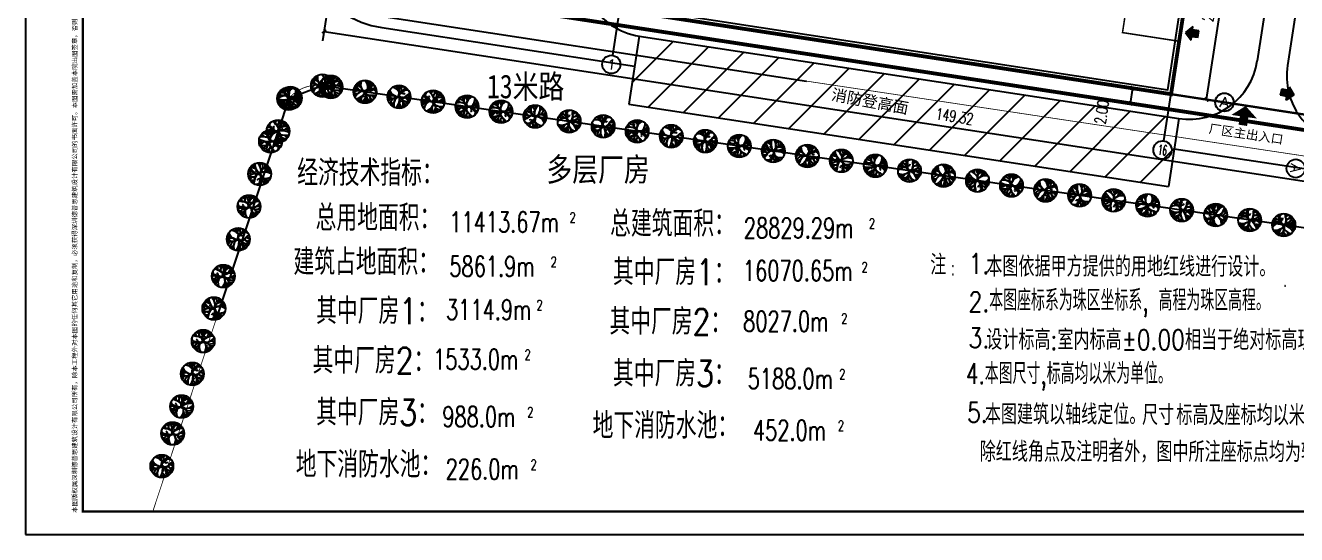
# Model space of a CAD drawing. Extents: x 367348645 to 367600945, y 521264746 to 521442946.
# Drawn here: x 367348645 to 367515007, y 521264746 to 521331347 of the extents above; entities that cross this region are included whole.
import ezdxf
from ezdxf.enums import TextEntityAlignment as Align

# ---------------------------------------------------------------- set-up
doc = ezdxf.new("R2010")
doc.units = 0
doc.header["$LTSCALE"] = 1000
doc.header["$MEASUREMENT"] = 0
doc.linetypes.add('DASH', pattern=[0.35, 0.25, -0.1])
for name, color, linetype in [('0-图框', 4, 'Continuous'), ('AXIS', 3, 'Continuous'), ('AXIS_TEXT', 7, 'Continuous'), ('DLSS', 5, 'Continuous'), ('PUB_DIM', 3, 'Continuous'), ('PUB_TEXT', 7, 'Continuous'), ('PUB_TITLE', 4, 'Continuous'), ('TREE', 74, 'Continuous'), ('WINDOW', 2, 'Continuous')]:
    doc.layers.add(name, color=color, linetype=linetype)
doc.styles.add('-宋体', font='SimSun.ttf', dxfattribs={"width": 0.8})
doc.styles.add('_HZTXT', font='txt.shx', dxfattribs={"width": 0.8, "bigfont": 'HZTXT.shx'})
doc.styles.add('_ROMANS', font='ROMANS', dxfattribs={"width": 0.6})
doc.styles.add('_TCH_DIM_T3', font='SIMPLEX', dxfattribs={"width": 0.705882, "bigfont": 'GBCBIG'})
doc.styles.add('COMPLEX', font='COMPLEX')
doc.styles.add('DIM_FONT', font='SIMPLEX', dxfattribs={"width": 0.7, "bigfont": 'GBCBIG'})
doc.styles.add('HZ', font='rs.shx', dxfattribs={"width": 0.8, "bigfont": 'cadsldxj.shx'})
doc.styles.add('TQ', font='SIMHEI.TTF')
doc.dimstyles.new('_TCH_ARCH_MM_M&&500', dxfattribs={"dimtxt": 1487.5, "dimasz": 500, "dimexe": 1250, "dimexo": 1500, "dimgap": 631.25, "dimtad": 1, "dimlfac": 0.001, "dimzin": 0, "dimdsep": 46, "dimtxsty": '_TCH_DIM_T3', "dimblk": 'ARCHTICK', "dimcen": 0.09, "dimclrt": 7, "dimazin": 2, "dimtfac": 1, "dimtdec": 0, "dimtix": 1, "dimtmove": 2, "dimatfit": 3, "dimldrblk": 'ARCHTICK', "dimfxl": 1, "dimtolj": 1, "dimtzin": 0, "dimarcsym": 0})

# ---------------------------------------------------------------- blocks, each defined once
blk = doc.blocks.new('$植物$00000094')
for p, q in [((-805, 21, 0), (-1072, 48, 0)), ((-952, 289, 0), (-1059, 235, 0)), ((-938, 115, 0), (-1059, -72, 0)), ((-952, 302, 0), (-952, 489, 0)), ((-805, 35, 0), (-952, 302, 0)), ((-805, 35, 0), (-952, 289, 0)), ((-765, 142, 0), (-938, 115, 0)), ((-403, -139, 0), (-805, 35, 0)), ((-443, -179, 0), (-805, 21, 0)), ((-551, 583, 0), (-791, 703, 0)), ((-470, 21, 0), (-765, 142, 0)), ((-524, 743, 0), (-671, 837, 0)), ((-484, 222, 0), (-591, 315, 0)), ((-310, 489, 0), (-551, 583, 0)), ((-524, 583, 0), (-524, 930, 0)), ((-510, 569, 0), (-524, 743, 0)), ((-283, 529, 0), (-524, 583, 0)), ((-470, 35, 0), (-484, 222, 0)), ((-270, -72, 0), (-470, 35, 0)), ((-203, -72, 0), (-470, 21, 0)), ((-42, 8, 0), (-403, -139, 0)), ((-203, 770, 0), (-390, 970, 0)), ((-310, 516, 0), (-203, 770, 0)), ((-243, 489, 0), (-310, 516, 0)), ((-29, 275, 0), (-310, 489, 0)), ((-256, 516, 0), (-176, 850, 0)), ((-2, 329, 0), (-256, 516, 0)), ((-176, 409, 0), (-243, 489, 0)), ((-176, 850, 0), (-203, 1050, 0)), ((-176, 850, 0), (38, 1064, 0)), ((-122, 382, 0), (-176, 409, 0)), ((-69, 355, 0), (-122, 382, 0)), ((-42, 970, 0), (-96, 1064, 0)), ((-42, 289, 0), (-69, 355, 0)), ((-56, -5, 0), (-29, 275, 0)), ((52, 770, 0), (-42, 970, 0)), ((-42, 8, 0), (11, 315, 0)), ((92, 115, 0), (-15, -19, 0)), ((-15, 35, 0), (346, -233, 0)), ((-15, 21, 0), (292, -166, 0)), ((-2, -45, 0), (52, 88, 0)), ((0, 2, 0), (52, 315, 0)), ((0, 2, 0), (25, 289, 0)), ((11, 315, 0), (65, 556, 0)), ((25, 289, 0), (78, 556, 0)), ((25, 115, 0), (480, 289, 0)), ((38, 770, 0), (212, 970, 0)), ((65, 556, 0), (38, 770, 0)), ((38, -45, 0), (52, 382, 0)), ((78, 556, 0), (52, 770, 0)), ((52, 315, 0), (225, 569, 0)), ((52, 382, 0), (199, 543, 0)), ((52, 88, 0), (480, 275, 0)), ((212, 970, 0), (172, 1050, 0)), ((199, 556, 0), (359, 997, 0)), ((199, 543, 0), (453, 716, 0)), ((212, 168, 0), (346, 409, 0)), ((225, 569, 0), (493, 743, 0)), ((453, 716, 0), (480, 957, 0)), ((480, 289, 0), (613, 529, 0)), ((480, 275, 0), (854, 342, 0)), ((480, 275, 0), (854, 329, 0)), ((493, 743, 0), (734, 783, 0)), ((493, 275, 0), (747, 329, 0)), ((613, 529, 0), (747, 756, 0)), ((613, 503, 0), (894, 583, 0)), ((734, -126, 0), (1042, 75, 0)), ((747, 329, 0), (854, 703, 0)), ((854, 342, 0), (948, 476, 0)), ((854, 329, 0), (1015, 302, 0)), ((-831, -259, 0), (-1059, -219, 0)), ((-818, -433, 0), (-992, -326, 0)), ((-831, -259, 0), (-952, -500, 0)), ((-684, -580, 0), (-912, -567, 0)), ((-631, -72, 0), (-831, -259, 0)), ((-617, -86, 0), (-831, -246, 0)), ((-497, -313, 0), (-818, -433, 0)), ((-805, -446, 0), (-818, -660, 0)), ((-484, -286, 0), (-805, -446, 0)), ((-671, -580, 0), (-738, -767, 0)), ((-497, -460, 0), (-684, -580, 0)), ((-537, -500, 0), (-658, -580, 0)), ((-497, -807, 0), (-631, -874, 0)), ((-430, -139, 0), (-617, -86, 0)), ((-470, -166, 0), (-537, -500, 0)), ((-524, -487, 0), (-497, -807, 0)), ((-377, -166, 0), (-510, -446, 0)), ((-510, -446, 0), (-484, -807, 0)), ((-390, -139, 0), (-497, -460, 0)), ((-417, -152, 0), (-497, -406, 0)), ((-457, -192, 0), (-497, -313, 0)), ((-430, -206, 0), (-497, -500, 0)), ((-484, -807, 0), (-417, -1021, 0)), ((-350, -152, 0), (-457, -192, 0)), ((-15, -5, 0), (-443, -179, 0)), ((-29, -72, 0), (-430, -206, 0)), ((-42, -32, 0), (-377, -166, 0)), ((-29, -59, 0), (-350, -152, 0)), ((25, -86, 0), (-270, -72, 0)), ((-29, -32, 0), (-203, -72, 0)), ((118, -714, 0), (-96, -1075, 0)), ((-56, -5, 0), (292, -192, 0)), ((-15, -59, 0), (185, -192, 0)), ((-2, -86, 0), (359, -246, 0)), ((11, -914, 0), (65, -1088, 0)), ((118, -126, 0), (132, -286, 0)), ((185, -192, 0), (118, -714, 0)), ((132, -126, 0), (159, -714, 0)), ((145, -139, 0), (145, -487, 0)), ((145, -487, 0), (319, -754, 0)), ((159, -513, 0), (306, -754, 0)), ((159, -714, 0), (212, -1088, 0)), ((292, -166, 0), (480, -380, 0)), ((292, -192, 0), (466, -393, 0)), ((306, -192, 0), (734, -112, 0)), ((306, -754, 0), (600, -901, 0)), ((319, -754, 0), (346, -1021, 0)), ((346, -233, 0), (734, -112, 0)), ((359, -246, 0), (466, -406, 0)), ((466, -393, 0), (506, -567, 0)), ((493, -847, 0), (466, -981, 0)), ((480, -380, 0), (506, -553, 0)), ((480, -393, 0), (827, -393, 0)), ((493, -580, 0), (493, -847, 0)), ((506, -553, 0), (640, -740, 0)), ((506, -567, 0), (720, -593, 0)), ((640, -740, 0), (747, -781, 0)), ((720, -593, 0), (881, -607, 0)), ((734, -112, 0), (921, -19, 0)), ((734, -112, 0), (1055, -273, 0)), ((827, -393, 0), (1015, -366, 0)), ((921, -19, 0), (1055, -126, 0))]:
    blk.add_line(p, q)
blk.add_circle((0, 2, 0), 1086)
blk = doc.blocks.new('_ArchTick')
at = {"color": 0, "linetype": 'ByBlock', "const_width": 0.4}
blk.add_lwpolyline([(-0.5, -0.5), (0.5, 0.5)], dxfattribs=at)
blk = doc.blocks.new('*D16')
at = {"color": 0, "linetype": 'ByBlock'}
for p, q in [((367493258, 521321148), (367493560, 521323125)), ((367495043, 521322898), (367494796, 521322936)), ((367494741, 521320921), (367494494, 521320959))]:
    blk.add_line(p, q, dxfattribs=at)
at = {"layer": 'Defpoints', "color": 0, "linetype": 'ByBlock'}
for p in [(367493560, 521323125), (367493560, 521323125), (367493258, 521321148)]:
    blk.add_point(p, dxfattribs=at)
at = {"color": 0, "linetype": 'ByBlock', "xscale": 500, "yscale": 500, "zscale": 500}
for p, rotation in [((367493560, 521323125), 81.30952786816951), ((367493258, 521321148), 261.3095278681695)]:
    blk.add_blockref('_ArchTick', p, dxfattribs=dict(at, rotation=rotation))
at = {"color": 7, "linetype": 'ByBlock', "insert": (367489503, 521320005), "char_height": 1487.5, "attachment_point": 5, "rotation": 81.30953, "style": '_TCH_DIM_T3'}
blk.add_mtext('\\A1;2.00', dxfattribs=at)
blk = doc.blocks.new('*D17')
at = {"color": 0, "linetype": 'ByBlock'}
for p, q in [((367503230, 521321647), (367506403, 521342406)), ((367504920, 521342632), (367505167, 521342595)), ((367504713, 521321420), (367504466, 521321458))]:
    blk.add_line(p, q, dxfattribs=at)
at = {"layer": 'Defpoints', "color": 0, "linetype": 'ByBlock'}
for p in [(367506403, 521342406), (367506403, 521342406), (367503230, 521321647)]:
    blk.add_point(p, dxfattribs=at)
at = {"color": 0, "linetype": 'ByBlock', "xscale": 500, "yscale": 500, "zscale": 500}
for p, rotation in [((367506403, 521342406), 81.30952786813506), ((367503230, 521321647), 261.3095278681351)]:
    blk.add_blockref('_ArchTick', p, dxfattribs=dict(at, rotation=rotation))
at = {"color": 7, "linetype": 'ByBlock', "insert": (367503663, 521333861), "char_height": 1487.5, "attachment_point": 5, "rotation": 81.30953, "style": '_TCH_DIM_T3'}
blk.add_mtext('\\A1;21.00', dxfattribs=at)
blk = doc.blocks.new('*D31')
at = {"color": 0, "linetype": 'ByBlock'}
for p, q in [((367388507, 521335641), (367387543, 521329336)), ((367387732, 521330571), (367535335, 521308009)), ((367536110, 521313080), (367535146, 521306774))]:
    blk.add_line(p, q, dxfattribs=at)
at = {"layer": 'Defpoints', "color": 0, "linetype": 'ByBlock'}
for p in [(367388734, 521337124), (367536337, 521314562), (367535335, 521308009)]:
    blk.add_point(p, dxfattribs=at)
at = {"color": 0, "linetype": 'ByBlock', "xscale": 500, "yscale": 500, "zscale": 500}
for p, rotation in [((367387732, 521330571), 171.3092696684677), ((367535335, 521308009), 351.3092696684677)]:
    blk.add_blockref('_ArchTick', p, dxfattribs=dict(at, rotation=rotation))
at = {"color": 7, "linetype": 'ByBlock', "insert": (367470240, 521319446), "char_height": 1487.5, "attachment_point": 5, "rotation": 351.30927, "style": '_TCH_DIM_T3'}
blk.add_mtext('\\A1;149.32', dxfattribs=at)
blk = doc.blocks.new('_AXISO')
blk.add_circle((0, 0), 0.5)
at = {"layer": 'AXIS_TEXT', "style": 'COMPLEX', "width": 1.041667}
blk.add_attdef('A', text='', height=0.56, dxfattribs=at).set_placement((-0.25, -0.28), (0.25, -0.28), align=Align.FIT)

msp = doc.modelspace()

# ---------------------------------------------------------------- hatches: boundary and pattern name
h = msp.add_hatch()
h.set_pattern_fill('ANSI31', color=9, scale=30000, style=0)
h.set_pattern_definition([(45, (-462559.2, 3448.6), (-2651.65043, 2651.65043), [])])
h.paths.add_polyline_path([(367499610.418, 521319165.267), (367428977.644, 521329961.43), (367427617.795, 521321064.756), (367498250.568, 521310268.593)])
h.paths.add_polyline_path([(367453550.243, 521320992.531), (367464769.842, 521318880.455), (367465320.215, 521321804.102), (367454100.616, 521323916.179)], flags=24)
at = {"layer": 'WINDOW'}
for points in [[(367501375.229, 521330751.67), (367501437.742, 521331212.561), (367500480.879, 521330437.132), (367501195.728, 521329428.256), (367501260.92, 521329908.899), (367502105.409, 521329794.358), (367502219.718, 521330637.129)], [(367513929.952, 521322864.085), (367513099.234, 521323054.317), (367512909.388, 521322225.288), (367513740.107, 521322035.056), (367513631.836, 521321562.251), (367514656.212, 521322254.705), (367514033.774, 521323317.46)]]:
    msp.add_hatch(color=256, dxfattribs=at).paths.add_polyline_path(points)

# ---------------------------------------------------------------- linework, layer by layer
at = {"color": 3}
for p, q in [((367523793.614, 521391339.511), (367513821.028, 521326097.773)), ((367512586.749, 521344495.364), (367509866.933, 521326702.033)), ((367395304.92, 521331061.823), (367428373.267, 521326007.353)), ((367428977.644, 521329961.43), (367427617.795, 521321064.756)), ((367428977.644, 521329961.43), (367499610.418, 521319165.267)), ((367427617.795, 521321064.756), (367498250.568, 521310268.593)), ((367499610.418, 521319165.267), (367498250.568, 521310268.593)), ((367499006.04, 521315211.19), (367528661.621, 521310678.358))]:
    msp.add_line(p, q, dxfattribs=at)
msp.add_line((367498505.708, 521321863.403), (367501678.79, 521342622.047))
at = {"linetype": 'Continuous'}
for p, q in [((367501437.742, 521331212.561), (367500480.879, 521330437.132)), ((367501375.229, 521330751.67), (367501437.742, 521331212.561)), ((367502224.701, 521330636.453), (367501375.229, 521330751.67)), ((367500480.879, 521330437.132), (367501195.728, 521329428.256)), ((367501195.728, 521329428.256), (367501260.92, 521329908.899)), ((367501260.92, 521329908.899), (367502110.393, 521329793.682)), ((367502104.666, 521329788.879), (367502219.868, 521330638.234)), ((367512908.154, 521322219.899), (367513099.483, 521323055.404)), ((367513094.332, 521323055.44), (367513929.952, 521322864.085)), ((367513929.952, 521322864.085), (367514033.774, 521323317.46)), ((367514033.774, 521323317.46), (367514656.212, 521322254.705)), ((367513740.107, 521322035.056), (367512904.486, 521322226.411)), ((367514656.212, 521322254.705), (367513631.836, 521321562.251)), ((367513631.836, 521321562.251), (367513740.107, 521322035.056))]:
    msp.add_line(p, q, dxfattribs=at)
for points in [[(367356144.58, 521439945.751), (367576944.58, 521439945.751), (367576944.58, 521267745.751), (367356144.58, 521267745.751), (367356144.58, 521439945.751)], [(367576514.646, 521296099.48), (367387521.449, 521323466.863), (367383110.449, 521321778.863), (367373575.678, 521292837.196)]]:
    msp.add_lwpolyline(points)
at = {"color": 1, "linetype": 'DASH', "ltscale": 5, "const_width": 500}
msp.add_lwpolyline([(367548425.014, 521393644.251), (367536337.014, 521314563.251), (367388734.014, 521337124.251), (367413961.014, 521414197.251)], close=True, dxfattribs=at)
at = {"color": 2, "linetype": 'DASH', "ltscale": 5, "const_width": 300}
msp.add_lwpolyline([(367546145.774, 521391969.407), (367534662.177, 521316842.476), (367391368.833, 521338744.749), (367415334.479, 521411964.086)], close=True, dxfattribs=at)
at = {"color": 4, "const_width": 500}
msp.add_lwpolyline([(367429592.428, 521354146.197), (367426419.31, 521333387.311), (367498581.221, 521322357.421), (367501754.34, 521343116.306)], close=True, dxfattribs=at)
msp.add_lwpolyline([(367430011.138, 521353576.39), (367426989.12, 521333806.023), (367498162.512, 521322927.228), (367501184.53, 521342697.594)], close=True)
at = {"color": 4, "const_width": 200}
msp.add_lwpolyline([(367499639.019, 521329277.036), (367492225.033, 521330410.257), (367494340.453, 521344249.563)], dxfattribs=at)
at = {"color": 1}
msp.add_lwpolyline([(367508141.605, 521319401.958, 3375, 0, 0), (367508338.793, 521320807.892, 0, 0, 0)], format="xyseb", dxfattribs=at)
at = {"color": 1, "const_width": 1125}
for points in [[(367508044.57, 521318767.143), (367507970.141, 521318280.222)], [(367508141.605, 521319401.958), (367508067.177, 521318915.037)]]:
    msp.add_lwpolyline(points, dxfattribs=at)
at = {"color": 3}
for centre, radius, start, end in [((367397269.147, 521343912.574), 13000, 161.8760521, 261.30964678), ((367430337.494, 521338858.104), 9000, 161.8760521, 261.30964678), ((367500970.267, 521328061.941), 9000, 261.30964678, 351.30926967), ((367522717.693, 521324737.865), 9000, 171.30926967, 261.30964678)]:
    msp.add_arc(centre, radius, start, end, dxfattribs=at)
at = {"layer": '0-图框'}
msp.add_lwpolyline([(367348644.58, 521264745.751), (367600944.58, 521264745.751), (367600944.58, 521442945.751), (367348644.58, 521442945.751)], close=True, dxfattribs=at)
at = {"layer": '0-图框', "const_width": 300}
msp.add_lwpolyline([(367356144.58, 521267745.751), (367597944.58, 521267745.751), (367597944.58, 521439945.751), (367356144.58, 521439945.751)], close=True, dxfattribs=at)
at = {"layer": '0-图框'}
msp.add_lwpolyline([(367356144.58, 521267745.751), (367597944.58, 521267745.751)], dxfattribs=at)
at = {"layer": 'AXIS'}
for p, q in [((367425508.679, 521327428.772), (367427321.739, 521339291.015)), ((367497644.848, 521316230.468), (367499457.907, 521328092.711)), ((367504378.739, 521321471.397), (367492516.495, 521323284.457)), ((367511040.332, 521320453.025), (367514994.413, 521319848.672))]:
    msp.add_line(p, q, dxfattribs=at)
at = {"layer": 'DLSS', "color": 0, "linetype": 'Continuous'}
msp.add_line((367390992.383, 521333200.896), (367450884.383, 521324059.896), dxfattribs=at)
at = {"layer": 'DLSS', "color": 0, "linetype": 'Continuous', "flags": 128}
msp.add_lwpolyline([(367417984.383, 521417159.896, 100, 100, 0), (367448994.383, 521412423.896, 100, 100, 0), (367484840.383, 521406908.896, 100, 100, 0), (367544994.019, 521397591.948, 100, 100, -0.4136328796), (367550006.764, 521390756.042, 100, 100, 0), (367538718.277, 521316905.539, 100, 100, -0.4135001647), (367531895.014, 521311878.843, 100, 100, 0), (367450884.383, 521324059.896, 0, 0, 0)], format="xyseb", dxfattribs=at)
at = {"layer": 'DLSS', "color": 0, "linetype": 'Continuous', "const_width": 100, "flags": 128}
for points in [[(367383110.449, 521321778.863, -0.0606854918), (367383966.698, 521322580.873, -0.0606854918), (367384990.449, 521323153.863, -0.0665964152), (367386235.011, 521323479.669, -0.0665964152), (367387521.449, 521323466.863)], [(367383110.449, 521321778.863, -0.0606854918), (367383966.698, 521322580.873, -0.0606854918), (367384990.449, 521323153.863, -0.0665964152), (367386235.011, 521323479.669, -0.0224371831), (367386668.824, 521323513.652)]]:
    msp.add_lwpolyline(points, format="xyb", dxfattribs=at)
for points in [[(367387521.449, 521323466.863), (367387521.449, 521323466.863), (367576514.646, 521296099.48)], [(367383110.449, 521321778.863), (367365309.354, 521267745.751)]]:
    msp.add_lwpolyline(points, dxfattribs=at)
at = {"layer": 'PUB_TITLE', "color": 4}
msp.add_lwpolyline([(367348644.58, 521264745.751), (367600944.58, 521264745.751), (367600944.58, 521442945.751), (367348644.58, 521442945.751)], close=True, dxfattribs=at)
at = {"layer": 'PUB_TITLE', "color": 4, "const_width": 300}
msp.add_lwpolyline([(367356144.58, 521267745.751), (367597944.58, 521267745.751), (367597944.58, 521439945.751), (367356144.58, 521439945.751)], close=True, dxfattribs=at)

# ---------------------------------------------------------------- block references
at = {"layer": 'AXIS'}
ref = msp.add_blockref('_AXISO', (367425327.373, 521326242.548), dxfattribs=dict(at, xscale=2400, yscale=2400, zscale=2400, rotation=351.3099999999999))
ref.add_attrib('A', '1', dxfattribs={"layer": 'AXIS_TEXT', "height": 1344, "rotation": 351.31, "style": 'COMPLEX', "width": 2.083333}).set_placement((367424632.73, 521325668.915), (367425818.954, 521325487.609), align=Align.FIT)
at = {"layer": 'AXIS', "xscale": 2400, "yscale": 2400, "zscale": 2400}
for p, rotation in [((367505564.963, 521321290.091), 351.3099999999999), ((367514903.156, 521312632.468), 261.31)]:
    msp.add_blockref('_AXISO', p, dxfattribs=dict(at, rotation=rotation)).add_auto_attribs({'A': 'A'})
at = {"layer": 'AXIS'}
ref = msp.add_blockref('_AXISO', (367497463.542, 521315044.243), dxfattribs=dict(at, xscale=2400, yscale=2400, zscale=2400, rotation=351.3099999999999))
ref.add_attrib('A', '16', dxfattribs={"layer": 'AXIS_TEXT', "height": 1344, "rotation": 351.31, "style": 'COMPLEX', "width": 0.646552}).set_placement((367496768.898, 521314470.611), (367497955.123, 521314289.305), align=Align.FIT)
at = {"layer": 'TREE'}
for p, xscale, yscale, zscale, rotation in [((367387521.449, 521323466.863), 1.380810017685184, 1.380810017685184, 1.380810017685184, 209.0212714011048), ((367388630.687, 521323306.238), 1.380810017685184, 1.380810017685184, 1.380810017685184, 344.1572313608203), ((367393084.236, 521322661.337), 1.380810017685184, 1.380810017685184, 1.380810017685184, 203.7256996368297), ((367397537.785, 521322016.435), 1.380810017685184, 1.380810017685184, 1.380810017685184, 237.8173162022767), ((367383110.449, 521321778.863), 1.380810017685184, 1.380810017685184, 1.380810017685184, 164.9647511215553), ((367383318.674, 521321858.546), 1.380810017685184, 1.380810017685184, 1.380810017685184, 174.1496017334514), ((367401991.335, 521321371.534), 1.380810017685184, 1.380810017685184, 1.380810017685184, 332.2037415692617), ((367406444.884, 521320726.632), 1.380810017685184, 1.380810017685184, 1.380810017685184, 158.317819757683), ((367410898.434, 521320081.731), 1.380810017685184, 1.380810017685184, 1.380810017685184, 159.4714194158757), ((367415351.983, 521319436.829), 1.380810017685184, 1.380810017685184, 1.380810017685184, 59.44883571886349), ((367419805.532, 521318791.928), 1.380810017685184, 1.380810017685184, 1.380810017685184, 292.2013000885037), ((367381702.379, 521317504.832), 1.380810017685184, 1.380810017685184, 1.380810017685184, 337.6201666310617), ((367424259.082, 521318147.026), 1.380810017685184, 1.380810017685184, 1.380810017685184, 259.4170964690084), ((367428712.631, 521317502.125), 1.380810017685184, 1.380810017685184, 1.380810017685184, 158.317819757683), ((367380724.242, 521316199.834), 1.380810017685184, 1.380810017685184, 1.380810017685184, 153.4397412030396), ((367433166.181, 521316857.224), 1.380810017685185, 1.380810017685185, 1.380810017685185, 241.7285683767205), ((367437619.73, 521316212.322), 1.380810017685184, 1.380810017685184, 1.380810017685184, 253.2316049684134), ((367442073.279, 521315567.421), 1.380810017685184, 1.380810017685184, 1.380810017685184, 170.9964293343913), ((367446526.829, 521314922.519), 1.380810017685184, 1.380810017685184, 1.380810017685184, 79.64232306894132), ((367450980.378, 521314277.618), 1.380810017685184, 1.380810017685184, 1.380810017685184, 217.9863887447737), ((367455433.927, 521313632.716), 1.380810017685184, 1.380810017685184, 1.380810017685184, 106.4717551194799), ((367459887.477, 521312987.815), 1.380810017685184, 1.380810017685184, 1.380810017685184, 168.5903500473037), ((367464341.026, 521312342.913), 1.380810017685184, 1.380810017685184, 1.380810017685184, 291.8607135227515), ((367379316.172, 521311925.804), 1.380810017685184, 1.380810017685184, 1.380810017685184, 97.4297311319315), ((367468794.576, 521311698.012), 1.380810017685184, 1.380810017685184, 1.380810017685184, 212.0096438489944), ((367473248.125, 521311053.11), 1.380810017685184, 1.380810017685184, 1.380810017685184, 121.7981505783257), ((367477701.674, 521310408.209), 1.380810017685184, 1.380810017685184, 1.380810017685184, 147.3970763267922), ((367482155.224, 521309763.307), 1.380810017685184, 1.380810017685184, 1.380810017685184, 214.8222296823023), ((367486608.773, 521309118.406), 1.380810017685184, 1.380810017685184, 1.380810017685184, 82.20221564378795), ((367377908.102, 521307651.773), 1.380810017685184, 1.380810017685184, 1.380810017685184, 12.42591631824702), ((367491062.323, 521308473.504), 1.380810017685184, 1.380810017685184, 1.380810017685184, 118.0626850184637), ((367495515.872, 521307828.603), 1.380810017685184, 1.380810017685184, 1.380810017685184, 183.9167455061495), ((367499969.421, 521307183.702), 1.380810017685184, 1.380810017685184, 1.380810017685184, 277.6879177220985), ((367504422.971, 521306538.8), 1.380810017685184, 1.380810017685184, 1.380810017685184, 33.95977660451063), ((367508876.52, 521305893.899), 1.380810017685184, 1.380810017685184, 1.380810017685184, 290.6631672109135), ((367513330.069, 521305248.997), 1.380810017685184, 1.380810017685184, 1.380810017685184, 305.0776696066164), ((367376500.031, 521303377.743), 1.380810017685184, 1.380810017685184, 1.380810017685184, 242.3767815179907), ((367374534.294, 521298546.393), 1.380810017685184, 1.380810017685184, 1.380810017685184, 0.2197332682271798), ((367373312.519, 521294315.082), 1.380810017685184, 1.380810017685184, 1.380810017685184, 97.4297311319315), ((367371904.448, 521290041.052), 1.380810017685184, 1.380810017685184, 1.380810017685184, 12.42591631824702), ((367370496.378, 521285767.021), 1.380810017685184, 1.380810017685184, 1.380810017685184, 242.3767815179907), ((367369088.307, 521281492.99), 1.380810017685184, 1.380810017685184, 1.380810017685184, 0.2197332682271798), ((367367907.817, 521277965.79), 1.380810017685184, 1.380810017685184, 1.380810017685184, 12.42591631824702), ((367366499.746, 521273691.759), 1.380810017685184, 1.380810017685184, 1.380810017685184, 242.3767815179907)]:
    msp.add_blockref('$植物$00000094', p, dxfattribs=dict(at, xscale=xscale, yscale=yscale, zscale=zscale, rotation=rotation))

# ---------------------------------------------------------------- texts
at = {"color": 7, "style": 'TQ'}
msp.add_text('厂区主出入口', height=1200, rotation=351.30927088, dxfattribs=at).set_placement((367503461.513, 521317295.829, -11092.77))
at = {"color": 7, "style": 'HZ', "width": 0.7}
for s, p in [('本图座标系为珠区坐标系, 高程为珠区高程。', (367474784.618, 521294026.81, -10315.642)), ('4.本图尺寸,标高均以米为单位。', (367471736.207, 521284443.791, -10315.642))]:
    msp.add_text(s, height=2737.152, dxfattribs=at).set_placement(p)
at = {"layer": '0-图框', "style": '-宋体'}
msp.add_text('本图版权属深圳德普思建筑设计有限公司所有，除本工程外对本图的任何其它用途和复制，必须获得深圳德普思建筑设计有限公司的书面许可。本图需加盖本院出图签章，否则一律无效!', height=600, rotation=90, dxfattribs=at).set_placement((367355393.763, 521267581.004))
at = {"layer": 'PUB_TEXT', "style": '-宋体', "width": 0.8}
for s, p in [('13米路', (367409044.53, 521321818.985)), ('多层厂房', (367416829.109, 521310965.61))]:
    msp.add_text(s, height=3096.2025, dxfattribs=at).set_placement(p)
at = {"layer": 'PUB_TEXT', "style": '-宋体'}
msp.add_text('消防登高面', height=1500, rotation=349.33890295, dxfattribs=at).set_placement((367454023.46, 521321636.943, -8.433))
at = {"layer": 'PUB_TEXT'}
for s, height, rotation, style, width, p in [('经济技术指标：', 3400, 359.99923794, '_HZTXT', 0.8, (367384216.882, 521310360.699)), ('总用地面积：', 3400, 359.99923794, '_HZTXT', 0.8, (367386620.748, 521304481.641)), ('总建筑面积：', 3400, 359.99923794, '_HZTXT', 0.8, (367425165.636, 521303710.503)), (' 11413.67m', 2656.25, 359.99923794, 'DIM_FONT', 0.7, (367402846.099, 521304287.869)), ('2', 1328.125, 359.99923794, 'DIM_FONT', 0.7, (367419866.042, 521305549.324)), (' 28829.29m', 2656.25, 359.99923794, 'DIM_FONT', 0.7, (367441390.987, 521303516.731)), ('2', 1328.125, 359.99923794, 'DIM_FONT', 0.7, (367459028.228, 521304778.186)), ('建筑占地面积：', 3400, 359.99923794, '_HZTXT', 0.8, (367383727.177, 521298698.126)), (' 5861.9m', 2656.25, 359.99923794, 'DIM_FONT', 0.7, (367402846.099, 521298504.354)), ('2', 1328.125, 359.99923794, 'DIM_FONT', 0.7, (367417396.86, 521299765.809)), ('其中厂房1：', 3400, 359.99923794, '_HZTXT', 0.8, (367425543.732, 521297371.78)), ('注', 2627.666, 359.93985134, '_HZTXT', 0.8, (367467068.799, 521298728.741, -182119.195)), ('1.', 2627.6659, 359.93985134, '_HZTXT', 0.8, (367472082.618, 521298870.469, -182119.195)), ('本图依据甲方提供的用地红线进行设计。', 2627.66592, 359.93985134, '_HZTXT', 0.8, (367474399.75, 521298499.062, -182119.195)), ('16070.65m', 2656.25, 359.99923794, 'DIM_FONT', 0.7, (367442548.415, 521297926.011)), ('2', 1328.125, 359.99923794, 'DIM_FONT', 0.7, (367458086.854, 521299064.085)), (':', 1929.934, 359.93985134, '_ROMANS', 0.6, (367469765.123, 521298674.858, -182119.195)), ('其中厂房1：', 3400, 359.99923794, '_HZTXT', 0.8, (367386690.196, 521292282.273)), ('2.', 2627.6659, 359.93985134, '_HZTXT', 0.8, (367472080.027, 521293875.887, -182119.195)), ('.', 1838.032, 359.93985134, '_ROMANS', 0.6, (367513269.571, 521297196.873, -182119.195)), ('3114.9m', 2656.25, 359.99923794, 'DIM_FONT', 0.7, (367403694.88, 521292836.504)), ('2', 1328.125, 359.99923794, 'DIM_FONT', 0.7, (367415529.537, 521294097.959)), ('其中厂房2：', 3400, 359.99923794, '_HZTXT', 0.8, (367425080.763, 521290894.236)), ('8027.0m', 2656.25, 359.99923794, 'DIM_FONT', 0.7, (367442579.287, 521291325.084)), ('2', 1328.125, 359.99923794, 'DIM_FONT', 0.7, (367455426.308, 521292339.774)), ('3.', 2627.6659, 359.93985134, '_HZTXT', 0.8, (367472077.166, 521289159.735, -182119.195)), ('设计标高:室内标高%%p0.00相当于绝对标高现场定。', 2627.66592, 359.93985134, '_HZTXT', 0.8, (367474394.443, 521288926.16, -182119.195)), ('其中厂房2：', 3400, 359.99923794, '_HZTXT', 0.8, (367386227.227, 521285804.729)), ('1533.0m', 2656.25, 359.99923794, 'DIM_FONT', 0.7, (367401997.318, 521286358.96)), ('2', 1328.125, 359.99923794, 'DIM_FONT', 0.7, (367413980.126, 521287620.415)), ('其中厂房3：', 3400, 359.99923794, '_HZTXT', 0.8, (367425543.732, 521284108.237)), ('5188.0m', 2656.25, 359.99923794, 'DIM_FONT', 0.7, (367443165.717, 521283798.793)), ('2', 1328.125, 359.99923794, 'DIM_FONT', 0.7, (367455148.533, 521285060.247)), ('其中厂房3：', 3400, 359.99923794, '_HZTXT', 0.8, (367386690.196, 521279018.73)), ('988.0m', 2656.25, 359.99923794, 'DIM_FONT', 0.7, (367403201.046, 521278832.669)), ('2', 1328.125, 359.99923794, 'DIM_FONT', 0.7, (367414319.645, 521280094.124)), ('地下消防水池：', 3400, 359.99923794, '_HZTXT', 0.8, (367422877.011, 521277297.553)), ('5.', 2627.6659, 359.93985134, '_HZTXT', 0.8, (367471887.989, 521279408.118, -182119.195)), ('本图建筑以轴线定位。', 2627.6659, 359.93985134, '_HZTXT', 0.8, (367474205.266, 521279160.878, -182119.195)), ('尺寸', 2627.6659, 359.93985134, '_HZTXT', 0.8, (367494781.049, 521279076.038, -182119.195)), ('标高及座标均以米计。', 2627.6659, 359.93985134, '_HZTXT', 0.8, (367499272.435, 521279064.381, -182119.195)), ('452.0m', 2656.25, 359.99923794, 'DIM_FONT', 0.7, (367443857.085, 521277062.139)), ('2', 1328.125, 359.99923794, 'DIM_FONT', 0.7, (367454975.684, 521278323.594)), ('地下消防水池：', 3400, 359.99923794, '_HZTXT', 0.8, (367384023.476, 521272208.046)), ('除红线角点及注明者外，图中所注座标点均为轴线相交点。', 2627.66592, 359.93985134, '_HZTXT', 0.8, (367473535.96, 521274270.08, -182119.195)), ('.', 1838.032, 359.93985134, '_ROMANS', 0.6, (367490930.732, 521277199.384, -182119.195)), ('226.0m', 2656.25, 359.99923794, 'DIM_FONT', 0.7, (367403645.496, 521271972.632)), ('2', 1328.125, 359.99923794, 'DIM_FONT', 0.7, (367414764.095, 521273234.087))]:
    msp.add_text(s, height=height, rotation=rotation, dxfattribs=dict(at, style=style, width=width)).set_placement(p)

# ---------------------------------------------------------------- dimensions: what is measured, and where the dimension line sits
at = {"layer": 'PUB_DIM'}
for base, p1, p2, angle, text, picture, middle in [((367506402.884, 521342405.775), (367503229.864, 521321646.909), (367506402.884, 521342405.775), 81.30952787, '21.00', '*D17', (367503662.847, 521333860.698)), ((367535335.208, 521308009.328), (367388734.014, 521337124.251), (367536336.866, 521314562.279), 351.30926967, '149.32', '*D31', (367470239.945, 521319445.982)), ((367493560.437, 521323124.878), (367493258.239, 521321147.807), (367493560.437, 521323124.878), 81.30952787, '2.00', '*D16', (367489503.315, 521320004.948))]:
    dim = msp.add_linear_dim(base=base, p1=p1, p2=p2, angle=angle, text=text, dimstyle='_TCH_ARCH_MM_M&&500', dxfattribs=at)
    dim.commit()
    dim.dimension.update_dxf_attribs({"geometry": picture, "text_midpoint": middle, "dimtype": 161})

doc.saveas('drawing.dxf')
